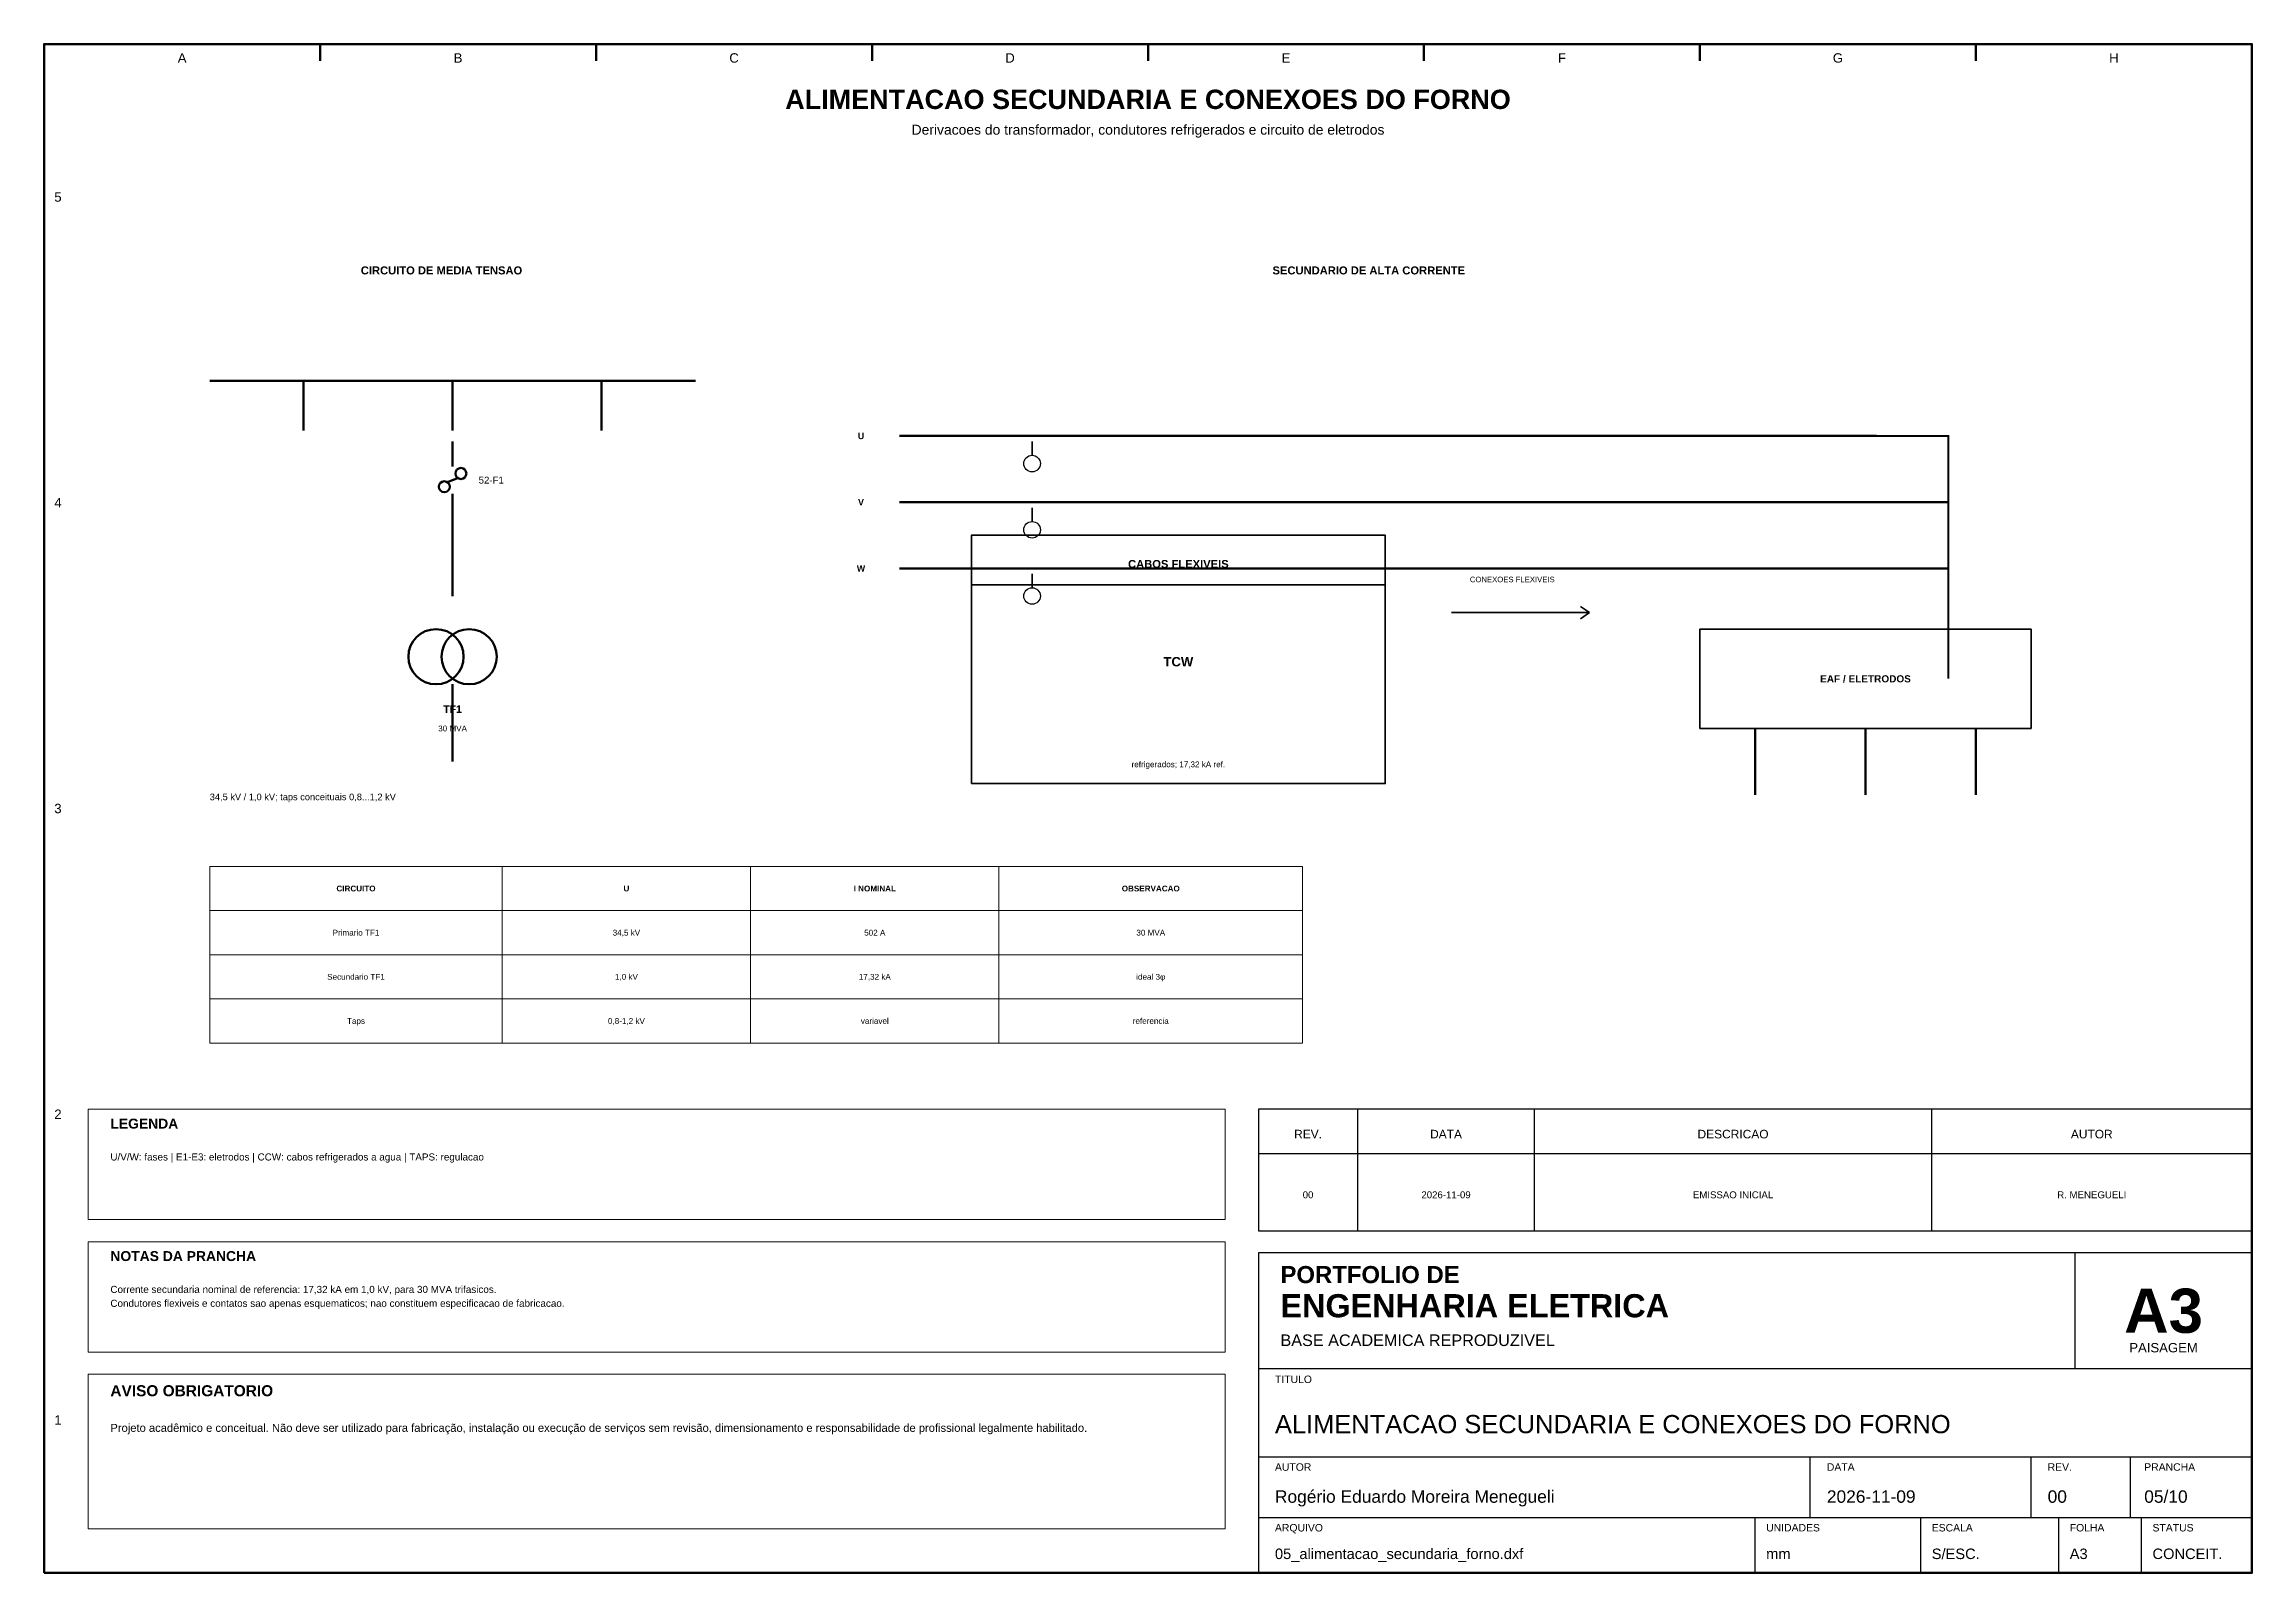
# Model space of a CAD drawing. Header units: millimetres. Extents: x 10 to 410, y 10 to 287.
import ezdxf
from ezdxf.enums import TextEntityAlignment as Align

# ---------------------------------------------------------------- set-up
doc = ezdxf.new("R2010")
doc.units = ezdxf.units.MM
for name, color, linetype, lineweight in [('00_MOLDURA', 7, 'CONTINUOUS', 50), ('01_CARIMBO', 7, 'CONTINUOUS', 25), ('02_TEXTO', 7, 'CONTINUOUS', 18), ('04_EQUIPAMENTOS', 250, 'CONTINUOUS', 35), ('05_POTENCIA', 1, 'CONTINUOUS', 50), ('08_CABOS', 160, 'CONTINUOUS', 35), ('09_BORNES', 124, 'CONTINUOUS', 25), ('12_LEGENDA', 7, 'CONTINUOUS', 18), ('13_NOTAS', 7, 'CONTINUOUS', 18)]:
    doc.layers.add(name, color=color, linetype=linetype, lineweight=lineweight)
doc.styles.add('PORTFOLIO_TEXTO', font='arial.ttf')
doc.styles.add('PORTFOLIO_TITULO', font='arialbd.ttf', dxfattribs={"width": 0.92})

# ---------------------------------------------------------------- blocks, each defined once
blk = doc.blocks.new('CARIMBO_A3')
at = {"layer": '01_CARIMBO'}
for p, q in [((148, 37), (148, 58)), ((0, 37), (180, 37)), ((0, 21), (180, 21)), ((100, 10), (100, 21)), ((140, 10), (140, 21)), ((158, 10), (158, 21)), ((0, 10), (180, 10)), ((90, 0), (90, 10)), ((120, 0), (120, 10)), ((145, 0), (145, 10)), ((160, 0), (160, 10))]:
    blk.add_line(p, q, dxfattribs=at)
blk.add_lwpolyline([(0, 0), (180, 0), (180, 58), (0, 58)], close=True, dxfattribs=at)
at = {"layer": '01_CARIMBO', "style": 'PORTFOLIO_TEXTO'}
for s, p in [('TITULO', (3, 34.4)), ('AUTOR', (3, 18.5)), ('DATA', (103, 18.5)), ('REV.', (143, 18.5)), ('PRANCHA', (160.5, 18.5)), ('ARQUIVO', (3, 7.5)), ('UNIDADES', (92, 7.5)), ('ESCALA', (122, 7.5)), ('FOLHA', (147, 7.5)), ('STATUS', (162, 7.5))]:
    blk.add_text(s, height=1.35, dxfattribs=at).set_placement(p)
at = {"layer": '02_TEXTO'}
for s, height, style, p in [('PORTFOLIO DE', 3.1, 'PORTFOLIO_TITULO', (4, 52.5)), ('ENGENHARIA ELETRICA', 4.2, 'PORTFOLIO_TITULO', (4, 46.3)), ('BASE ACADEMICA REPRODUZIVEL', 2.1, 'PORTFOLIO_TEXTO', (4, 41.1))]:
    blk.add_text(s, height=height, dxfattribs=dict(at, style=style)).set_placement(p)
for s, height, style, p in [('A3', 8, 'PORTFOLIO_TITULO', (164, 47.5)), ('PAISAGEM', 1.7, 'PORTFOLIO_TEXTO', (164, 40.8))]:
    blk.add_text(s, height=height, dxfattribs=dict(at, style=style)).set_placement(p, align=Align.MIDDLE_CENTER)
at = {"layer": '02_TEXTO', "style": 'PORTFOLIO_TEXTO'}
for tag, p, height in [('TITULO', (3, 25.3), 3.3), ('AUTOR', (3, 12.7), 2.25), ('DATA', (103, 12.7), 2.25), ('REVISAO', (143, 12.7), 2.25), ('PRANCHA', (160.5, 12.7), 2.25), ('ARQUIVO', (3, 2.5), 1.9), ('UNIDADES', (92, 2.5), 1.9), ('ESCALA', (122, 2.5), 1.9), ('FOLHA', (147, 2.5), 1.9), ('STATUS', (162, 2.5), 1.9)]:
    blk.add_attdef(tag, p, '', height=height, dxfattribs=at)

msp = doc.modelspace()

# ---------------------------------------------------------------- linework, layer by layer
at = {"layer": '00_MOLDURA'}
for p, q in [((60, 287), (60, 284)), ((110, 287), (110, 284)), ((160, 287), (160, 284)), ((210, 287), (210, 284)), ((260, 287), (260, 284)), ((310, 287), (310, 284)), ((360, 287), (360, 284))]:
    msp.add_line(p, q, dxfattribs=at)
msp.add_lwpolyline([(10, 10), (410, 10), (410, 287), (10, 287)], close=True, dxfattribs=at)
at = {"layer": '01_CARIMBO'}
for p, q in [((248, 72), (248, 94)), ((280, 72), (280, 94)), ((352, 72), (352, 94)), ((230, 86), (410, 86))]:
    msp.add_line(p, q, dxfattribs=at)
msp.add_lwpolyline([(230, 72), (410, 72), (410, 94), (230, 94)], close=True, dxfattribs=at)
at = {"layer": '04_EQUIPAMENTOS'}
msp.add_line((178, 189), (253, 189), dxfattribs=at)
for points in [[(178, 153), (253, 153), (253, 198), (178, 198)], [(310, 163), (370, 163), (370, 181), (310, 181)]]:
    msp.add_lwpolyline(points, close=True, dxfattribs=at)
at = {"layer": '05_POTENCIA', "lineweight": 70}
for p, q in [((40, 226), (128, 226)), ((165, 216), (342, 216)), ((165, 204), (342, 204)), ((165, 192), (342, 192))]:
    msp.add_line(p, q, dxfattribs=at)
at = {"layer": '05_POTENCIA'}
for p, q in [((57, 226), (57, 217)), ((84, 226), (84, 217)), ((111, 226), (111, 217)), ((84, 210.5), (84, 215)), ((82.9, 207.6), (85.1, 208.4)), ((84, 201), (84, 205.5)), ((84, 201), (84, 187)), ((84, 171), (84, 157)), ((320, 163), (320, 151)), ((340, 163), (340, 151)), ((360, 163), (360, 151))]:
    msp.add_line(p, q, dxfattribs=at)
for centre, radius in [((85.5, 209.2), 1), ((82.5, 206.8), 1), ((81, 176), 5), ((87, 176), 5)]:
    msp.add_circle(centre, radius, dxfattribs=at)
at = {"layer": '08_CABOS'}
for p, q in [((189, 212.5), (189, 215)), ((189, 200.5), (189, 203)), ((189, 188.5), (189, 191)), ((265, 184), (290, 184)), ((290, 184), (288.34, 185.12)), ((290, 184), (288.34, 182.88))]:
    msp.add_line(p, q, dxfattribs=at)
at = {"layer": '08_CABOS', "const_width": 0.4}
for points in [[(342, 216), (355, 216), (355, 172)], [(342, 204), (355, 204), (355, 172)], [(342, 192), (355, 192), (355, 172)]]:
    msp.add_lwpolyline(points, dxfattribs=at)
at = {"layer": '09_BORNES'}
for centre in [(189, 211), (189, 199), (189, 187)]:
    msp.add_circle(centre, 1.5, dxfattribs=at)
at = {"layer": '12_LEGENDA'}
for p, q in [((93, 138), (93, 106)), ((138, 138), (138, 106)), ((183, 138), (183, 106)), ((40, 130), (238, 130)), ((40, 122), (238, 122)), ((40, 114), (238, 114))]:
    msp.add_line(p, q, dxfattribs=at)
for points in [[(40, 106), (238, 106), (238, 138), (40, 138)], [(18, 74), (224, 74), (224, 94), (18, 94)]]:
    msp.add_lwpolyline(points, close=True, dxfattribs=at)
at = {"layer": '13_NOTAS'}
for points in [[(18, 50), (224, 50), (224, 70), (18, 70)], [(18, 18), (224, 18), (224, 46), (18, 46)]]:
    msp.add_lwpolyline(points, close=True, dxfattribs=at)

# ---------------------------------------------------------------- block references
at = {"layer": '01_CARIMBO'}
msp.add_blockref('CARIMBO_A3', (230, 10), dxfattribs=at).add_auto_attribs({'TITULO': 'ALIMENTACAO SECUNDARIA E CONEXOES DO FORNO', 'AUTOR': 'Rogério Eduardo Moreira Menegueli', 'DATA': '2026-11-09', 'REVISAO': '00', 'PRANCHA': '05/10', 'ARQUIVO': '05_alimentacao_secundaria_forno.dxf', 'UNIDADES': 'mm', 'ESCALA': 'S/ESC.', 'FOLHA': 'A3', 'STATUS': 'CONCEIT.'})

# ---------------------------------------------------------------- texts
at = {"layer": '00_MOLDURA', "style": 'PORTFOLIO_TEXTO'}
for s, p in [('A', (35, 284.5)), ('B', (85, 284.5)), ('C', (135, 284.5)), ('D', (185, 284.5)), ('E', (235, 284.5)), ('F', (285, 284.5)), ('G', (335, 284.5)), ('H', (385, 284.5)), ('5', (12.5, 259.3)), ('4', (12.5, 203.9)), ('3', (12.5, 148.5)), ('2', (12.5, 93.1)), ('1', (12.5, 37.7))]:
    msp.add_text(s, height=1.7, dxfattribs=at).set_placement(p, align=Align.MIDDLE_CENTER)
at = {"layer": '01_CARIMBO', "style": 'PORTFOLIO_TEXTO'}
for s, p in [('REV.', (239, 89.5)), ('DATA', (264, 89.5)), ('DESCRICAO', (316, 89.5)), ('AUTOR', (381, 89.5))]:
    msp.add_text(s, height=1.55, dxfattribs=at).set_placement(p, align=Align.MIDDLE_CENTER)
at = {"layer": '02_TEXTO'}
for s, height, style, p in [('ALIMENTACAO SECUNDARIA E CONEXOES DO FORNO', 3.5, 'PORTFOLIO_TITULO', (210, 277)), ('Derivacoes do transformador, condutores refrigerados e circuito de eletrodos', 1.8, 'PORTFOLIO_TEXTO', (210, 271.5)), ('52-F1', 1.25, 'PORTFOLIO_TEXTO', (91, 208)), ('TCW', 1.7, 'PORTFOLIO_TITULO', (215.5, 175.1)), ('30 MVA', 1.05, 'PORTFOLIO_TEXTO', (84, 163)), ('refrigerados; 17,32 kA ref.', 1.05, 'PORTFOLIO_TEXTO', (215.5, 156.5)), ('00', 1.25, 'PORTFOLIO_TEXTO', (239, 78.5)), ('2026-11-09', 1.25, 'PORTFOLIO_TEXTO', (264, 78.5)), ('EMISSAO INICIAL', 1.25, 'PORTFOLIO_TEXTO', (316, 78.5)), ('R. MENEGUELI', 1.25, 'PORTFOLIO_TEXTO', (381, 78.5))]:
    msp.add_text(s, height=height, dxfattribs=dict(at, style=style)).set_placement(p, align=Align.MIDDLE_CENTER)
at = {"layer": '02_TEXTO', "style": 'PORTFOLIO_TEXTO'}
msp.add_text('34,5 kV / 1,0 kV; taps conceituais 0,8...1,2 kV', height=1.2, dxfattribs=at).set_placement((40, 150))
at = {"layer": '04_EQUIPAMENTOS', "style": 'PORTFOLIO_TITULO'}
for s, height, p in [('CABOS FLEXIVEIS', 1.45, (215.5, 192.8)), ('EAF / ELETRODOS', 1.3, (340, 172)), ('TF1', 1.35, (84, 166.5))]:
    msp.add_text(s, height=height, dxfattribs=at).set_placement(p, align=Align.MIDDLE_CENTER)
at = {"layer": '05_POTENCIA', "style": 'PORTFOLIO_TITULO'}
for s, height, p in [('CIRCUITO DE MEDIA TENSAO', 1.45, (82, 246)), ('SECUNDARIO DE ALTA CORRENTE', 1.45, (250, 246)), ('U', 1.15, (158, 216)), ('V', 1.15, (158, 204)), ('W', 1.15, (158, 192))]:
    msp.add_text(s, height=height, dxfattribs=at).set_placement(p, align=Align.MIDDLE_CENTER)
at = {"layer": '08_CABOS', "style": 'PORTFOLIO_TEXTO'}
msp.add_text('CONEXOES FLEXIVEIS', height=1, dxfattribs=at).set_placement((276, 190), align=Align.MIDDLE_CENTER)
at = {"layer": '12_LEGENDA'}
for s, style, p in [('CIRCUITO', 'PORTFOLIO_TITULO', (66.5, 134)), ('U', 'PORTFOLIO_TITULO', (115.5, 134)), ('I NOMINAL', 'PORTFOLIO_TITULO', (160.5, 134)), ('OBSERVACAO', 'PORTFOLIO_TITULO', (210.5, 134)), ('Primario TF1', 'PORTFOLIO_TEXTO', (66.5, 126)), ('34,5 kV', 'PORTFOLIO_TEXTO', (115.5, 126)), ('502 A', 'PORTFOLIO_TEXTO', (160.5, 126)), ('30 MVA', 'PORTFOLIO_TEXTO', (210.5, 126)), ('Secundario TF1', 'PORTFOLIO_TEXTO', (66.5, 118)), ('1,0 kV', 'PORTFOLIO_TEXTO', (115.5, 118)), ('17,32 kA', 'PORTFOLIO_TEXTO', (160.5, 118)), ('ideal 3φ', 'PORTFOLIO_TEXTO', (210.5, 118)), ('Taps', 'PORTFOLIO_TEXTO', (66.5, 110)), ('0,8-1,2 kV', 'PORTFOLIO_TEXTO', (115.5, 110)), ('variavel', 'PORTFOLIO_TEXTO', (160.5, 110)), ('referencia', 'PORTFOLIO_TEXTO', (210.5, 110))]:
    msp.add_text(s, height=1.05, dxfattribs=dict(at, style=style)).set_placement(p, align=Align.MIDDLE_CENTER)
at = {"layer": '12_LEGENDA', "style": 'PORTFOLIO_TITULO'}
msp.add_text('LEGENDA', height=1.8, dxfattribs=at).set_placement((22, 90.5))
at = {"layer": '12_LEGENDA', "insert": (22, 86), "char_height": 1.28, "width": 198, "attachment_point": 1, "line_spacing_factor": 1.18, "style": 'PORTFOLIO_TEXTO'}
msp.add_mtext('U/V/W: fases | E1-E3: eletrodos | CCW: cabos refrigerados a agua | TAPS: regulacao', dxfattribs=at)
at = {"layer": '13_NOTAS', "style": 'PORTFOLIO_TITULO'}
for s, height, p in [('NOTAS DA PRANCHA', 1.8, (22, 66.5)), ('AVISO OBRIGATORIO', 2, (22, 42))]:
    msp.add_text(s, height=height, dxfattribs=at).set_placement(p)
at = {"layer": '13_NOTAS', "width": 198, "attachment_point": 1, "line_spacing_factor": 1.18, "style": 'PORTFOLIO_TEXTO'}
for s, insert, char_height in [('Corrente secundaria nominal de referencia: 17,32 kA em 1,0 kV, para 30 MVA trifasicos.\\PCondutores flexiveis e contatos sao apenas esquematicos; nao constituem especificacao de fabricacao.', (22, 62), 1.28), ('Projeto acadêmico e conceitual. Não deve ser utilizado para fabricação, instalação ou execução de serviços sem revisão, dimensionamento e responsabilidade de profissional legalmente habilitado.', (22, 37), 1.45)]:
    msp.add_mtext(s, dxfattribs=dict(at, insert=insert, char_height=char_height))

doc.saveas('drawing.dxf')
